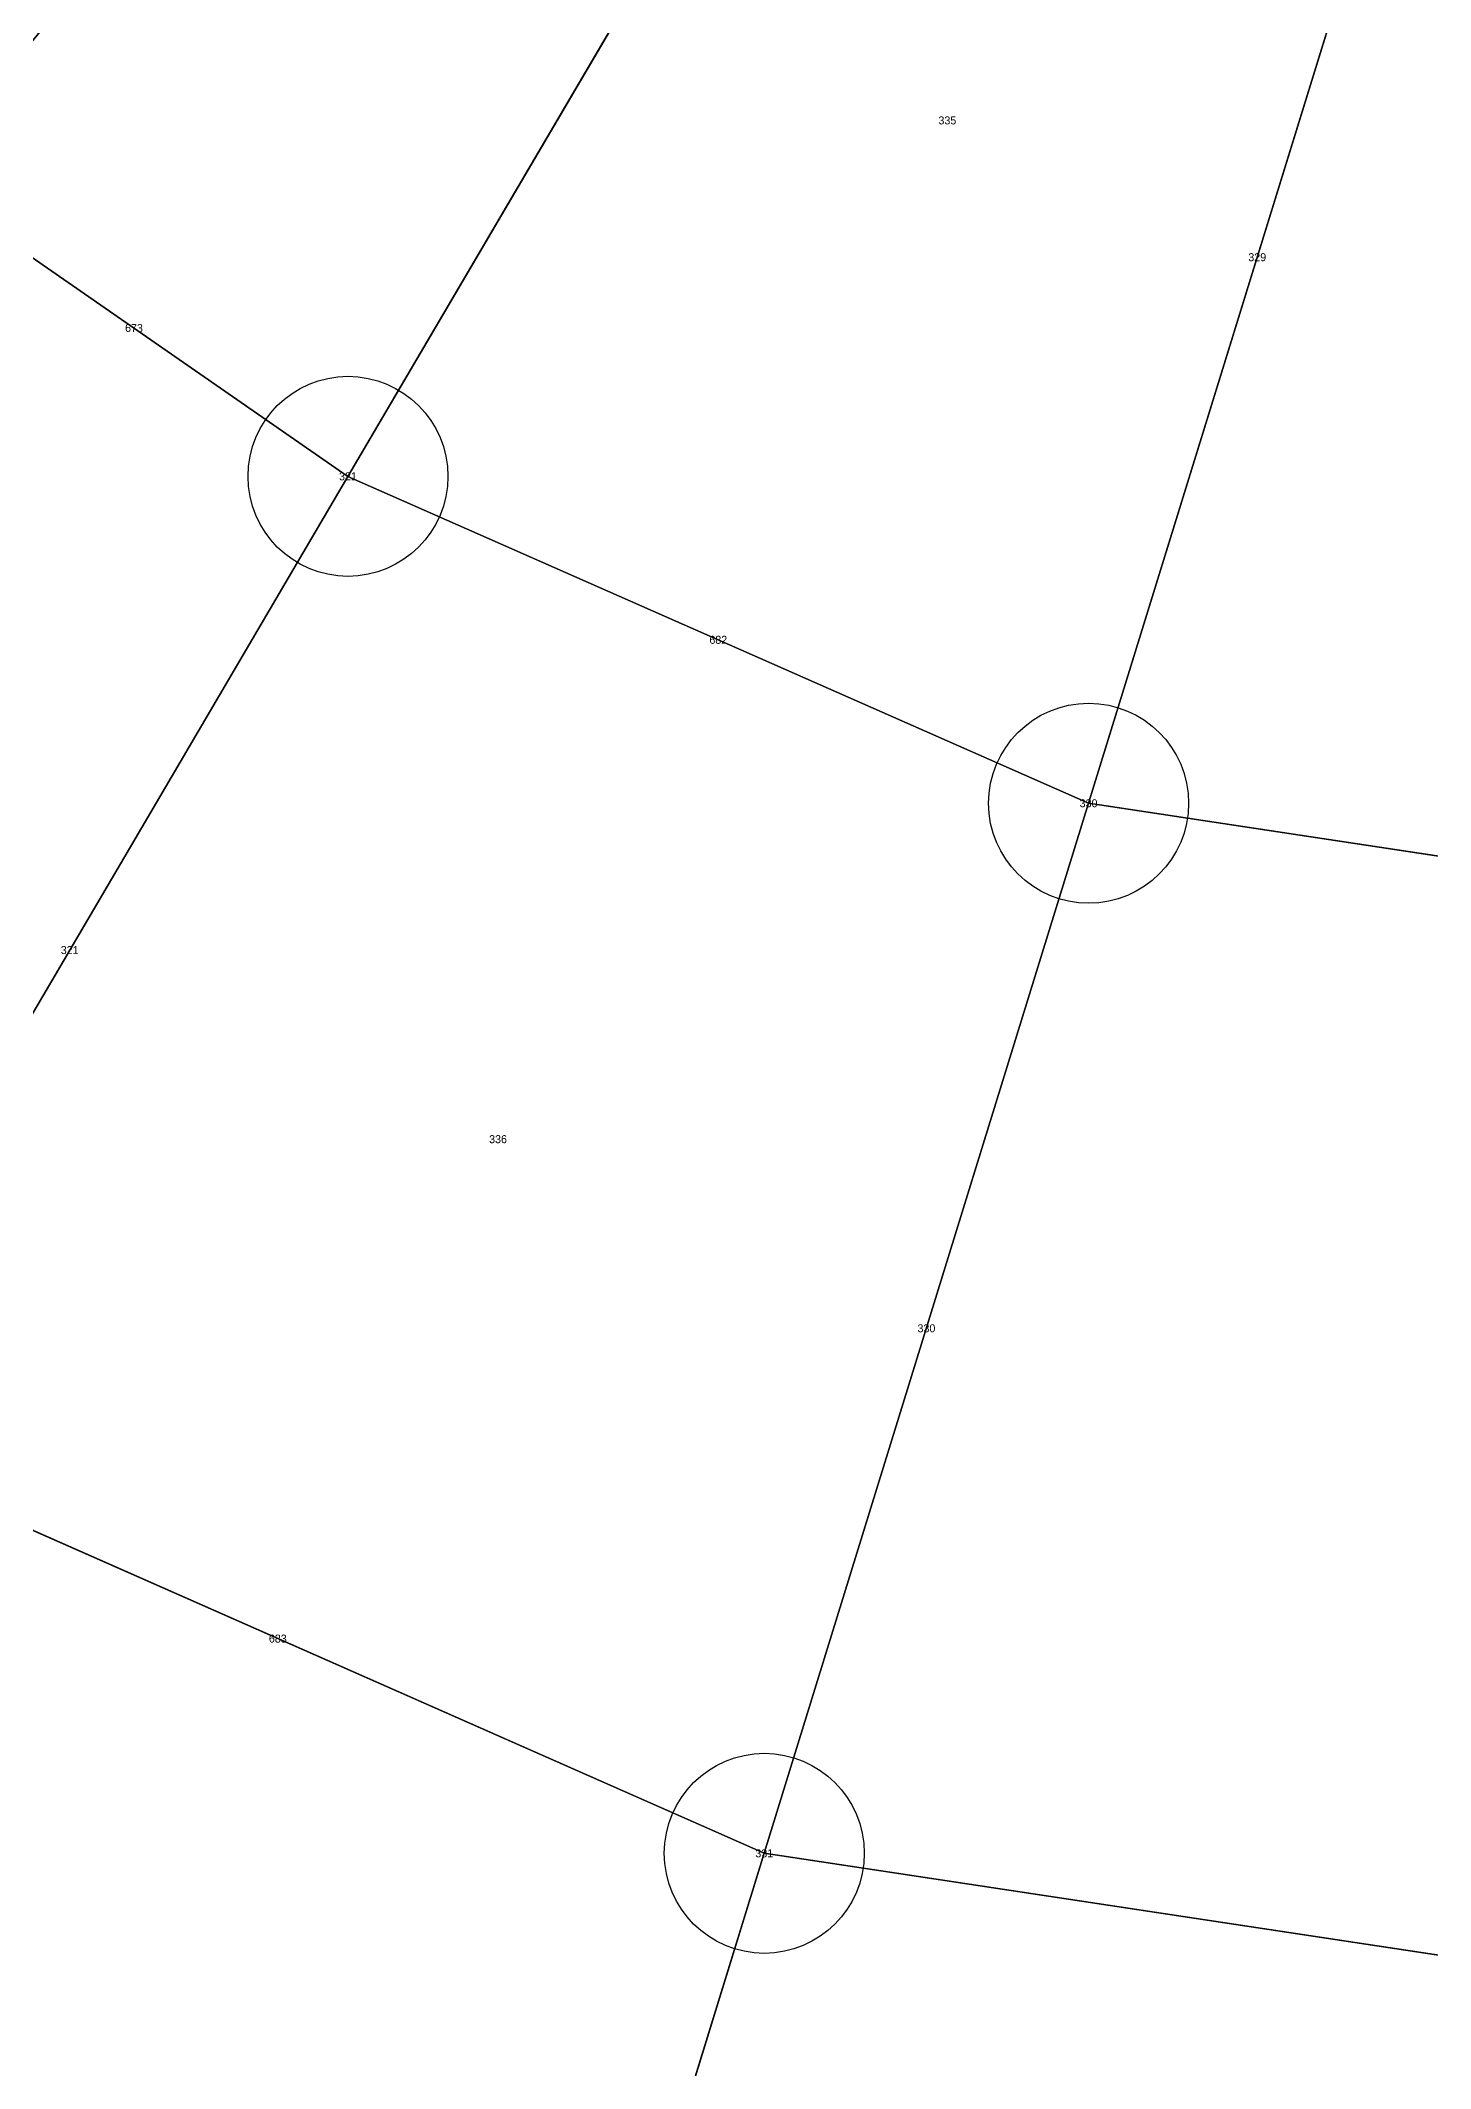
# Model space of a CAD drawing. Extents: x -2.75 to 2.75, y -2.5 to 2.5.
# Drawn here: x -0.521 to -0.173, y -1.153 to -0.646 of the extents above; entities that cross this region are included whole.
import ezdxf
from ezdxf.enums import TextEntityAlignment as Align

# ---------------------------------------------------------------- set-up
doc = ezdxf.new("R2010")
doc.units = 0
doc.header["$MEASUREMENT"] = 0
doc.header["$PDMODE"] = 33
doc.header["$PDSIZE"] = 0.05
for name, color, linetype in [('BRANCHE INTERNO', 7, 'Continuous'), ('BRANCHES-Index', 7, 'Continuous'), ('Faces', 7, 'Continuous'), ('Faces-Index', 7, 'Continuous'), ('NODI-Index', 7, 'Continuous'), ('NODO INTRADOSSO INTERNO', 7, 'Continuous')]:
    doc.layers.add(name, color=color, linetype=linetype)

msp = doc.modelspace()

# ---------------------------------------------------------------- linework, layer by layer
at = {"layer": 'BRANCHE INTERNO'}
for p, q in [((-0.299, -0.50868, 2.58517), (-0.44379, -0.75502, 2.50285)), ((-0.17421, -0.56374, 2.58517), (-0.25857, -0.83674, 2.50285)), ((-0.55083, -0.68087, 2.50285), (-0.44379, -0.75502, 2.50285)), ((-0.44379, -0.75502, 2.50285), (-0.583, -0.99186, 2.38905)), ((-0.44379, -0.75502, 2.50285), (-0.25857, -0.83674, 2.50285)), ((-0.25857, -0.83674, 2.50285), (-0.33968, -1.09922, 2.38905)), ((-0.25857, -0.83674, 2.50285), (0, -0.87578, 2.50285)), ((-0.583, -0.99186, 2.38905), (-0.33968, -1.09922, 2.38905)), ((-0.33968, -1.09922, 2.38905), (-0.41652, -1.34787, 2.24522)), ((-0.33968, -1.09922, 2.38905), (0, -1.15051, 2.38905))]:
    msp.add_line(p, q, dxfattribs=at)
at = {"layer": 'Faces'}
for points in [[(-0.40663, -0.42756, 2.58517), (-0.37112, -0.45873, 2.58517), (-0.55083, -0.68087, 2.50285), (-0.60355, -0.63461, 2.50285)], [(-0.37112, -0.45873, 2.58517), (-0.299, -0.50868, 2.58517), (-0.44379, -0.75502, 2.50285), (-0.55083, -0.68087, 2.50285)], [(-0.299, -0.50868, 2.58517), (-0.17421, -0.56374, 2.58517), (-0.25857, -0.83674, 2.50285), (-0.44379, -0.75502, 2.50285)], [(-0.17421, -0.56374, 2.58517), (0, -0.59005, 2.58517), (0, -0.87578, 2.50285), (-0.25857, -0.83674, 2.50285)], [(-0.55083, -0.68087, 2.50285), (-0.44379, -0.75502, 2.50285), (-0.583, -0.99186, 2.38905), (-0.72362, -0.89445, 2.38905)], [(-0.44379, -0.75502, 2.50285), (-0.25857, -0.83674, 2.50285), (-0.33968, -1.09922, 2.38905), (-0.583, -0.99186, 2.38905)], [(-0.25857, -0.83674, 2.50285), (0, -0.87578, 2.50285), (0, -1.15051, 2.38905), (-0.33968, -1.09922, 2.38905)], [(-0.583, -0.99186, 2.38905), (-0.33968, -1.09922, 2.38905), (-0.41652, -1.34787, 2.24522), (-0.71488, -1.21622, 2.24522)], [(-0.33968, -1.09922, 2.38905), (0, -1.15051, 2.38905), (0, -1.41076, 2.24522), (-0.41652, -1.34787, 2.24522)]]:
    msp.add_3dface(points, dxfattribs=at)
at = {"layer": 'NODO INTRADOSSO INTERNO'}
for p in [(-0.44379, -0.75502, 2.50285), (-0.25857, -0.83674, 2.50285), (-0.33968, -1.09922, 2.38905)]:
    msp.add_point(p, dxfattribs=at)

# ---------------------------------------------------------------- texts
at = {"layer": 'BRANCHES-Index'}
for s, p in [('329', (-0.21639, -0.70024, 2.54401)), ('673', (-0.49731, -0.71794, 2.50285)), ('682', (-0.35118, -0.79588, 2.50285)), ('321', (-0.51339, -0.87344, 2.44595)), ('330', (-0.29912, -0.96798, 2.44595)), ('683', (-0.46134, -1.04554, 2.38905))]:
    msp.add_text(s, height=0.002, dxfattribs=at).set_placement(p, align=Align.MIDDLE_CENTER)
at = {"layer": 'Faces-Index'}
for s, p in [('335', (-0.29389, -0.66605, 2.54401)), ('336', (-0.40626, -0.92071, 2.44595))]:
    msp.add_text(s, height=0.002, dxfattribs=at).set_placement(p, align=Align.MIDDLE_CENTER)
at = {"layer": 'NODI-Index'}
for s, p in [('321', (-0.44379, -0.75502, 2.50285)), ('330', (-0.25857, -0.83674, 2.50285)), ('331', (-0.33968, -1.09922, 2.38905))]:
    msp.add_text(s, height=0.002, dxfattribs=at).set_placement(p, align=Align.MIDDLE_CENTER)

doc.saveas('drawing.dxf')
